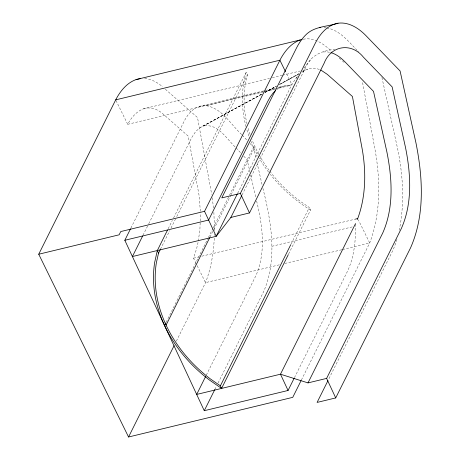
<?xml version="1.0" encoding="UTF-8"?>
<svg xmlns="http://www.w3.org/2000/svg" width="460" height="460" viewBox="0 0 460 460"><rect width="100%" height="100%" fill="white"/><g stroke="black" fill="none" stroke-linecap="round" stroke-linejoin="round"><path stroke-width="0.34" stroke-dasharray="2.3 1.72" d="M262.901 188.301C271.245 221.639 277.754 258.808 263.683 291.542L218.005 383.157M214.389 235.451L214.423 234.065M214.504 230.598L213.883 212.359M214.297 238.199C213.469 253.31 211.048 268.485 205.516 282.635L176.335 341.165M198.289 241.028L199.905 229.661L200.474 213.457M399.228 230.328C404.834 203.009 403.063 174.61 397.348 147.464L381.926 77.562M173.604 217.873L246.232 72.203L247.434 74.779L245.243 84.623A134.849 110.325 26.5 0 0 247.008 123.895M198.047 242.42L196.679 248.394L193.511 258.204L196.035 263.344M396.974 239.338L394.577 246.341L391.96 252.275L328.296 379.966M130.887 228.108L184.236 121.112C187.421 114.862 192.153 108.847 199.002 106.473L264.644 90.626M142.979 235.342L148.425 224.417M148.747 223.773L191.682 137.655L195.718 131.439L200.508 127.385L261.763 94.156M168.176 228.758L172.322 220.432M160.442 249.268L169.717 230.661M170.993 228.097L175.473 219.115M176.749 216.551L247.434 74.779M166.146 322.282L208.092 238.153M208.409 237.509L212.894 228.522M213.21 227.878L229.224 195.77M229.54 195.126L253.46 147.16L250.067 143.514M210.007 237.055L213.532 229.983M213.848 229.339L230.839 195.27M231.156 194.626L255.012 146.786M237.676 193.24L290.887 86.514L293.267 82.208L298.022 75.681M242.086 194.931L305.555 67.632C310.793 55.004 322.207 50.818 334.938 49.145M206.298 375.153L255.961 275.54C266.248 251.884 262.453 224.888 256.513 200.606M214.808 389.562L216.407 386.36M291.077 244.07L309.304 207.506L299.31 200.606A134.849 110.325 26.5 0 1 269.951 171.413M288.627 253.977L310.511 210.088L309.304 207.506M294.452 377.66L347.472 271.308C354.321 256.668 355.787 240.16 355.563 224.192M301.403 379.989L369.708 242.989C380.679 213.802 380.506 181.539 375.314 151.156L362.359 81.409M116.012 100.504L127.713 124.315C131.232 117.731 136.35 111.423 143.56 108.801L269.491 78.395M304.1 67.982L310.609 59.742M295.855 78.43L297.235 76.82M276.684 89.66C280.703 86.359 286.166 84.686 291.306 85.761M302.053 72.237C306.912 68.436 313.766 67.085 319.522 69.563M261.383 94.26L200.508 127.385M265.144 92.201L276.414 86.014M279.548 84.295L298.96 73.64M302.72 71.582L304.6 70.552M261.803 94.237L203.136 126.218C217.712 122.596 226.786 139.282 235.589 147.384M264.954 92.517L276.31 86.33M264.92 92.443L276.287 86.279M272.274 77.723L282.014 75.371M282.71 75.204L300.104 71.007M302.887 70.334L307.757 69.155M265.339 90.459L275.114 88.096M278.611 87.256L282.796 86.244M127.713 124.315L263.385 91.557M264.08 91.39L274.517 88.866M277.995 88.027L291.91 84.669L285.901 72.438M199.002 106.473L202.584 105.719L206.298 105.742L274.729 89.217M275.425 89.05L290.087 85.508M193.511 258.204L199.077 256.858M201.859 256.185L355.615 219.064M271.831 246.318L352.831 226.763M279.26 264.828L205.516 282.635L196.351 263.988M284.826 263.482L341.878 249.705M342.573 249.538L369.708 242.989L358.334 219.845M303.249 39.238C314.255 36.955 324.197 44.218 331.683 51.451M143.56 108.801C150.426 106.427 157.878 109.267 163.041 113.953L188.232 136.137L199.145 195.747L200.456 212.773M323.213 51.98L326.721 51.819L330.309 52.382M324.007 27.496L326.008 27.813M326.675 27.916C340.521 30.274 349.335 42.711 358.691 51.894M144.607 78.465C151.403 79.045 157.561 82.472 162.662 86.848M206.298 105.742C222.347 108.347 230.816 124.706 241.828 134.665M339.187 58.058L341.866 60.421M342.401 60.892L344.546 62.779M165.341 89.205L197.507 117.53L211.686 194.281M242.311 135.188L247.158 140.392M236.072 147.901L240.89 153.077M243.783 156.181L247.152 159.804L250.01 172.253M253.46 147.16L256.18 159.011M256.979 162.501L262.257 185.512M250.642 175.018L255.881 197.84M212.244 197.76L213.538 208.23M310.511 210.088A136.603 111.763 26.5 0 1 270.336 174.357M268.594 172.109A136.603 111.763 26.5 0 1 259.21 158.119M258.865 157.521A136.603 111.763 26.5 0 1 250.895 141.272M248.889 135.987A136.603 111.763 26.5 0 1 246.755 129.329M246.019 126.649A136.603 111.763 26.5 0 1 246.232 72.203M269.111 170.292A134.849 110.325 26.5 0 1 259.227 155.037M258.882 154.411A134.849 110.325 26.5 0 1 251.959 139.673M250.044 134.446A134.849 110.325 26.5 0 1 247.842 127.201M299.023 73.951L279.467 84.611L299.017 73.945"/><path stroke-width="0.69" d="M167.532 230.04L157.32 250.533L154.646 262.522A136.603 111.763 26.5 0 0 209.421 380.017L221.593 388.418L288.311 254.61M160.442 249.268L158.522 253.115L156.331 262.953A134.849 110.325 26.5 0 0 210.398 378.942L220.392 385.836L221.593 388.418M357.322 219.61C365.832 197.369 366.304 172.713 362.267 149.46L352.423 96.491L327.233 74.313L320.833 70.041M355.546 223.56L280.479 374.204L196.684 394.433L205.654 376.441M301.082 380.633L292.744 397.354L128.553 437L38.732 254.225L115.696 99.86C120.152 91.275 126.672 82.967 136.051 79.58L302.047 39.514M294.13 378.298L288.063 390.471L204.269 410.705L124.821 240.281L130.571 228.746M142.657 235.986L132.405 256.548L216.2 236.319L230.862 217.436L241.764 195.575M38.732 254.225L119.134 234.813L120.756 231.558L204.55 211.324L279.893 60.214C284.349 51.629 290.864 43.32 300.248 39.934M164.542 325.49L165.824 322.926M166.1 325.116L209.685 237.693M237.354 193.884L216.2 236.319L204.55 211.324M338.06 23.207C327.687 26.663 315.324 26.243 306.774 33.931C302.536 37.852 299.253 42.648 296.625 47.765L221.76 197.909L240.384 193.413L315.244 43.269C319.872 34.074 327.365 24.995 338.06 23.207C348.841 21.764 358.714 28.227 365.924 35.615L400.085 70.972L415.972 142.968C422.82 177.376 425.08 214.975 410.584 247.779L335.719 397.923L317.101 402.419L327.98 380.604M128.553 437L174.087 345.667M230.862 217.436L249.487 212.94L324.173 63.135C331.056 45.27 351.561 42.297 363.446 57.207L392.138 86.905L405.484 147.384C410.837 174.035 412.643 203.199 401.31 228.597L326.617 378.402L307.999 382.898L280.479 374.204L288.063 390.471M204.269 410.705L214.808 389.562M220.392 385.836L290.755 244.708M307.999 382.898L382.691 233.093C394.019 207.696 392.213 178.532 386.866 151.88L373.52 91.402L344.827 61.703C340.889 57.764 336.346 54.171 330.918 52.601M275.643 90.54L273.136 93.041L270.371 96.755L268.025 100.884L208.616 220.047L124.821 240.281M115.696 99.86L279.893 60.214L285.585 71.8M355.615 219.064L357.702 218.558M136.051 79.58L140.254 78.602M319.441 27.703L320.741 27.646M240.384 193.413L249.487 212.94M326.617 378.402L335.719 397.923M157.32 250.533L158.522 253.115"/></g></svg>
